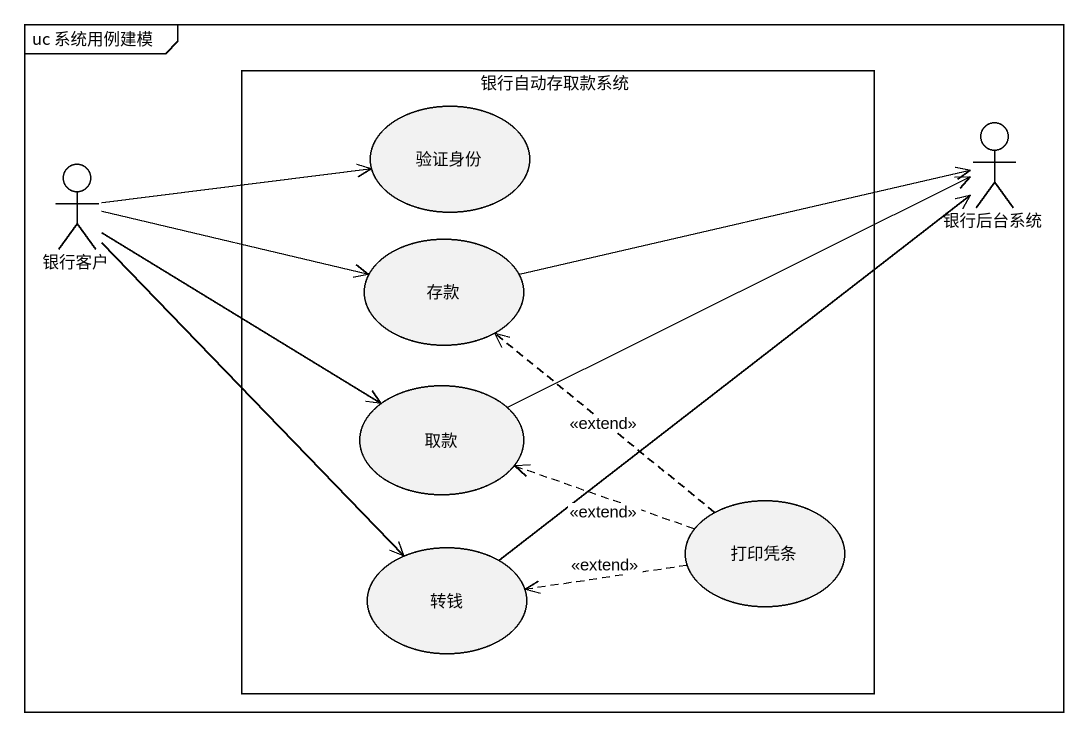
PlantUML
@startuml
mainframe uc 系统用例建模
rectangle 银行自动存取款系统 {
  usecase 验证身份
  usecase 存款
  usecase 取款
  usecase 转钱
  usecase 打印凭条
}
actor 银行后台系统
actor 银行客户
银行后台系统 <-left- 存款
银行后台系统 <-left- 取款
银行后台系统 <-left- 转钱
银行客户 -right-> 验证身份
银行客户 -right-> 存款
银行客户 -right-> 取款
银行客户 --> 转钱
打印凭条 .up.> 存款 : <<extend>>
打印凭条 .left.> 取款 : <<extend>>
打印凭条 .left.> 转钱 : <<extend>>
@enduml
